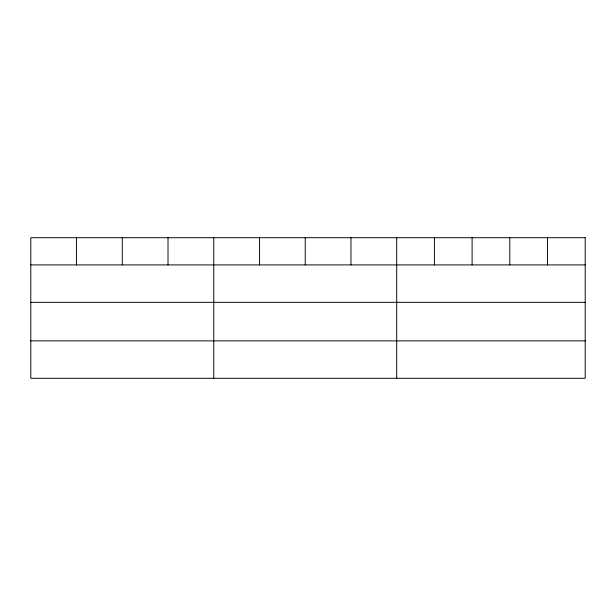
<?xml version="1.0" encoding="UTF-8"?>
<svg xmlns="http://www.w3.org/2000/svg" width="616" height="616" viewBox="0 0 616 616"><rect width="100%" height="100%" fill="white"/><g stroke="black" fill="none" stroke-linecap="round" stroke-linejoin="round"><path stroke-width="0.92" d="M30.8 264.911L585.2 264.911M30.8 302.325L585.2 302.325M30.8 340.871L585.2 340.871M547.501 237.707L547.501 264.911M509.802 237.707L509.802 264.911M472.102 237.707L472.102 264.911M434.403 237.707L434.403 264.911M396.704 237.707L396.704 378.293M350.966 237.707L350.966 264.911M305.228 237.707L305.228 264.911M259.49 237.707L259.49 264.911M213.752 237.707L213.752 378.293M168.014 237.707L168.014 264.911M122.276 237.707L122.276 264.911M76.538 237.707L76.538 264.911M585.2 237.707L30.8 237.707L30.8 378.293L585.2 378.293L585.2 237.707"/></g></svg>
